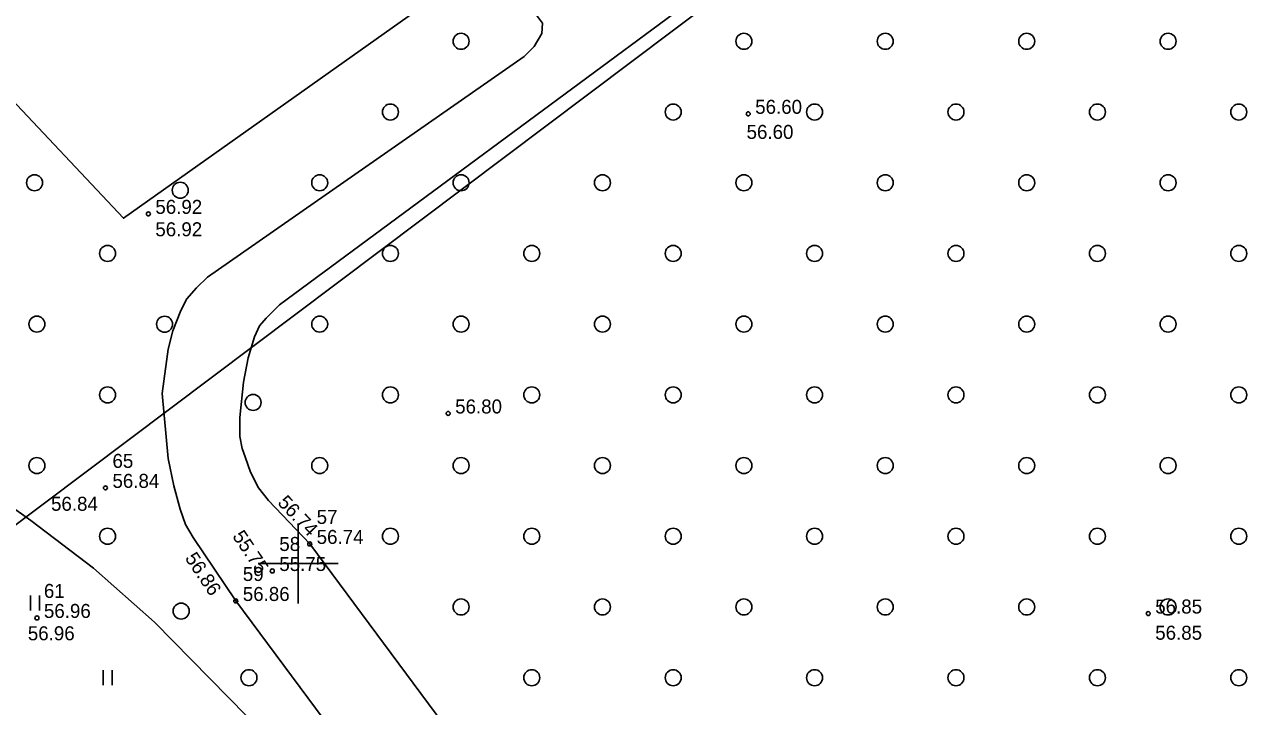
# Model space of a CAD drawing. Extents: x 579964 to 581887, y 6578034 to 6583035.
# Drawn here: x 581336.3 to 581397.7, y 6580292.9 to 6580327 of the extents above; entities that cross this region are included whole.
import ezdxf

# ---------------------------------------------------------------- set-up
doc = ezdxf.new("R2010")
doc.units = 0
for name, color, linetype in [('HALJASTUS', 7, 'Continuous'), ('KORGUS-EH2000', 7, 'Continuous'), ('MOOTKORG-EH2000', 7, 'Continuous'), ('MOOTMPUNKT', 7, 'Continuous'), ('MOOTNR', 7, 'Continuous'), ('MOOTPIIR', 7, 'Continuous'), ('PIIR', 7, 'Continuous'), ('VEEKOGU', 7, 'Continuous'), ('VORK', 7, 'Continuous')]:
    doc.layers.add(name, color=color, linetype=linetype)

msp = doc.modelspace()

# ---------------------------------------------------------------- linework, layer by layer
at = {"layer": 'HALJASTUS'}
for p, q in [((581336.61, 6580298.414), (581336.61, 6580297.653)), ((581337.065, 6580298.414), (581337.065, 6580297.653)), ((581340.24, 6580294.679), (581340.24, 6580293.917)), ((581340.695, 6580294.679), (581340.695, 6580293.917))]:
    msp.add_line(p, q, dxfattribs=at)
msp.add_lwpolyline([(581329.624, 6580306.794), (581332.966, 6580304.761), (581336.624, 6580302.159), (581339.76, 6580299.778), (581342.814, 6580297.078), (581364.051, 6580275.455)], dxfattribs=at)
for centre in [(581358.145, 6580326.118), (581372.287, 6580326.118), (581379.358, 6580326.118), (581386.429, 6580326.118), (581393.5, 6580326.118), (581354.61, 6580322.582), (581368.752, 6580322.582), (581375.823, 6580322.582), (581382.894, 6580322.582), (581389.965, 6580322.582), (581397.036, 6580322.582), (581336.816, 6580319.047), (581344.104, 6580318.671), (581351.074, 6580319.047), (581358.145, 6580319.047), (581365.216, 6580319.047), (581372.287, 6580319.047), (581379.358, 6580319.047), (581386.429, 6580319.047), (581393.5, 6580319.047), (581340.467, 6580315.511), (581354.61, 6580315.511), (581361.681, 6580315.511), (581368.752, 6580315.511), (581375.823, 6580315.511), (581382.894, 6580315.511), (581389.965, 6580315.511), (581397.036, 6580315.511), (581336.932, 6580311.976), (581343.321, 6580311.973), (581351.074, 6580311.976), (581358.145, 6580311.976), (581365.216, 6580311.976), (581372.287, 6580311.976), (581379.358, 6580311.976), (581386.429, 6580311.976), (581393.5, 6580311.976), (581340.467, 6580308.44), (581354.61, 6580308.44), (581361.681, 6580308.44), (581368.752, 6580308.44), (581375.823, 6580308.44), (581382.894, 6580308.44), (581389.965, 6580308.44), (581397.036, 6580308.44), (581347.747, 6580308.059), (581336.932, 6580304.905), (581351.074, 6580304.905), (581358.145, 6580304.905), (581365.216, 6580304.905), (581372.287, 6580304.905), (581379.358, 6580304.905), (581386.429, 6580304.905), (581393.5, 6580304.905), (581340.467, 6580301.369), (581354.61, 6580301.369), (581361.681, 6580301.369), (581368.752, 6580301.369), (581375.823, 6580301.369), (581382.894, 6580301.369), (581389.965, 6580301.369), (581397.036, 6580301.369), (581358.145, 6580297.834), (581365.216, 6580297.834), (581372.287, 6580297.834), (581379.358, 6580297.834), (581386.429, 6580297.834), (581393.5, 6580297.834), (581344.148, 6580297.63), (581347.539, 6580294.298), (581361.681, 6580294.298), (581368.752, 6580294.298), (581375.823, 6580294.298), (581382.894, 6580294.298), (581389.965, 6580294.298), (581397.036, 6580294.298)]:
    msp.add_circle(centre, 0.4, dxfattribs=at)
at = {"layer": 'KORGUS-EH2000'}
for centre in [(581372.503, 6580322.492), (581342.507, 6580317.491), (581357.5, 6580307.509), (581340.362, 6580303.789), (581350.574, 6580300.987), (581348.705, 6580299.634), (581346.881, 6580298.134), (581392.507, 6580297.507), (581336.935, 6580297.287)]:
    msp.add_circle(centre, 0.1, dxfattribs=at)
at = {"layer": 'MOOTMPUNKT'}
for centre in [(581372.503, 6580322.492), (581342.507, 6580317.491), (581357.5, 6580307.509), (581340.362, 6580303.789), (581350.574, 6580300.987), (581348.705, 6580299.634), (581346.881, 6580298.134), (581392.507, 6580297.507), (581336.935, 6580297.287)]:
    msp.add_circle(centre, 0.1, dxfattribs=at)
at = {"layer": 'MOOTPIIR'}
msp.add_lwpolyline([(581420.714, 6580208.302), (581437.59, 6580233.395), (581490.438, 6580351.191), (581439.947, 6580387.19), (581341.258, 6580317.268), (581324.999, 6580334.562)], dxfattribs=at)
at = {"layer": 'PIIR'}
for points in [[(581341.91, 6580364.8), (581390.57, 6580423.68), (581442.02, 6580381.78), (581326.81, 6580295.14), (581308.76, 6580311.29)], [(581414.31, 6580208.9), (581324.4, 6580293.33), (581326.81, 6580295.14), (581442.02, 6580381.78), (581482.37, 6580348.93), (581415.61, 6580211.73)]]:
    msp.add_lwpolyline(points, close=True, dxfattribs=at)
at = {"layer": 'VEEKOGU'}
msp.add_line((581444.852, 6580383.701), (581349.07, 6580312.947), dxfattribs=at)
for points in [[(581345.472, 6580314.32), (581361.306, 6580325.356), (581361.799, 6580325.862), (581362.178, 6580326.501), (581362.223, 6580327.019), (581361.91, 6580327.428), (581359.436, 6580330.26)], [(581357.305, 6580284.111), (581346.881, 6580298.134), (581344.756, 6580301.3), (581344.369, 6580301.95), (581344.099, 6580302.729), (581343.786, 6580303.89), (581343.49, 6580305.261), (581343.199, 6580308.505), (581343.49, 6580310.721), (581343.735, 6580311.649), (581344.134, 6580312.666), (581344.429, 6580313.235), (581344.912, 6580313.796), (581345.472, 6580314.32)], [(581349.07, 6580312.947), (581348.397, 6580312.281), (581348.067, 6580311.893), (581347.821, 6580311.343), (581347.495, 6580310.292), (581347.271, 6580309.073), (581347.086, 6580307.306), (581347.088, 6580306.36), (581347.202, 6580305.762), (581347.341, 6580305.337), (581347.612, 6580304.58), (581348.019, 6580303.789), (581348.519, 6580303.164), (581350.574, 6580300.987), (581360.587, 6580287.515)]]:
    msp.add_lwpolyline(points, dxfattribs=at)
at = {"layer": 'VORK'}
for p, q in [((581350, 6580302), (581350, 6580298)), ((581348, 6580300), (581352, 6580300))]:
    msp.add_line(p, q, dxfattribs=at)

# ---------------------------------------------------------------- texts
at = {"layer": 'KORGUS-EH2000'}
for s, p in [('56.60', (581372.422, 6580321.238)), ('56.92', (581342.857, 6580316.369)), ('56.80', (581357.85, 6580307.509)), ('56.84', (581337.64, 6580302.644)), ('56.96', (581336.481, 6580296.168)), ('56.85', (581392.857, 6580296.198))]:
    msp.add_text(s, height=0.7, dxfattribs=at).set_placement(p)
for s, rotation, p in [('56.74', 313.33811, (581348.932, 6580303.013)), ('55.75', 303.8705, (581346.683, 6580301.369)), ('56.86', 303.8705, (581344.311, 6580300.272))]:
    msp.add_text(s, height=0.7, rotation=rotation, dxfattribs=at).set_placement(p)
at = {"layer": 'MOOTKORG-EH2000'}
for s, p in [('56.60', (581372.853, 6580322.492)), ('56.92', (581342.857, 6580317.491)), ('56.80', (581357.85, 6580307.509)), ('56.84', (581340.712, 6580303.789)), ('56.74', (581350.924, 6580300.987)), ('55.75', (581349.055, 6580299.634)), ('56.86', (581347.231, 6580298.134)), ('56.85', (581392.857, 6580297.507)), ('56.96', (581337.285, 6580297.287))]:
    msp.add_text(s, height=0.7, dxfattribs=at).set_placement(p)
at = {"layer": 'MOOTNR'}
for s, p in [('65', (581340.712, 6580304.789)), ('57', (581350.924, 6580301.987)), ('58', (581349.055, 6580300.634)), ('59', (581347.231, 6580299.134)), ('61', (581337.285, 6580298.287))]:
    msp.add_text(s, height=0.7, dxfattribs=at).set_placement(p)

doc.saveas('drawing.dxf')
